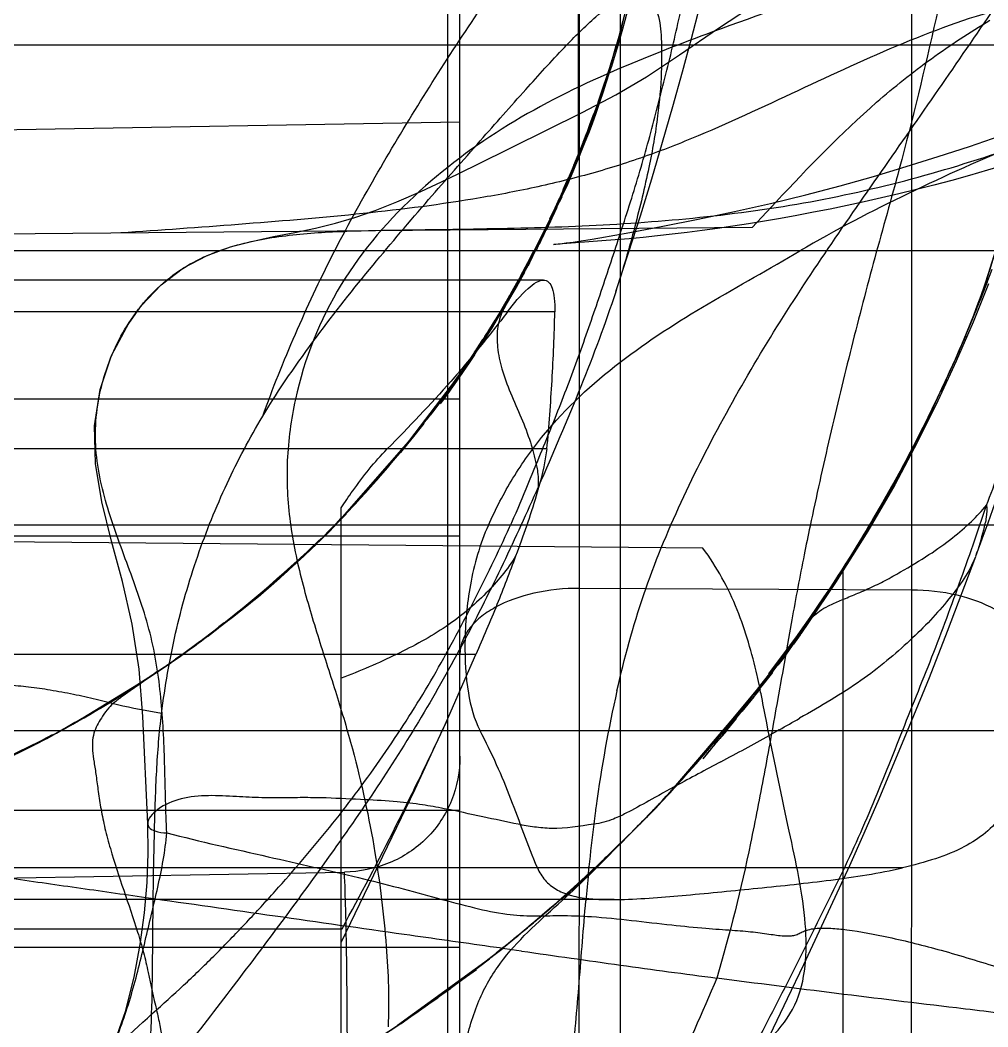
# Model space of a CAD drawing. Header units: millimetres. Extents: x 23075 to 24509, y -21593 to -20579.
# Drawn here: x 23390.973 to 23395.07, y -20912.403 to -20908.142 of the extents above; entities that cross this region are included whole.
import ezdxf

# ---------------------------------------------------------------- set-up
doc = ezdxf.new("R2010")
doc.units = ezdxf.units.MM
doc.header["$LTSCALE"] = 8
doc.layers.add('Cav-cor', color=30, linetype='Continuous')

# ---------------------------------------------------------------- blocks, each defined once
blk = doc.blocks.new('20160901.135302')
at = {"layer": 'Cav-cor', "color": 241}
for p, q in [((0.68, -13.5483), (0.68, 11.8188)), ((0.5069, -1.9733), (0.5069, 7.3791)), ((0, -6.3648), (0, 6.2804)), ((0.5025, -0.1361), (0.5025, 3.5093)), ((-0.0503, -10.401), (-0.0503, 3.1553)), ((1.9139, -1.9803), (1.9139, 1.8509)), ((0.6814, 0.3838), (0.7033, 0.4748)), ((0.6774, 0.375), (0.6913, 0.4297)), ((0.6611, 0.313), (0.6814, 0.3838)), ((0.668, 0.3423), (0.6548, 0.2975)), ((4.0358, 0.3252), (-7.747, 0.3252)), ((0.6411, 0.2464), (0.6618, 0.3243)), ((0.6213, 0.183), (0.6441, 0.2648)), ((0.6179, 0.1783), (0.6333, 0.2276)), ((0.5948, 0.1022), (0.6179, 0.1783)), ((0.6022, 0.1245), (0.6258, 0.1972)), ((0.5176, 0.0411), (0.661, 0.1157)), ((0.5894, 0.0942), (0.5677, 0.0359)), ((0.5738, 0.0418), (0.589, 0.0937)), ((0.582, 0.0649), (0.6022, 0.1245)), ((0.5794, 0.0659), (0.5648, 0.0255)), ((0, 0), (-4.02, -0.0702)), ((0.0703, -0.1805), (0.5176, 0.0411)), ((0.5569, -0.0046), (0.5654, 0.0183)), ((0.5652, 0.0179), (0.5738, 0.0418)), ((0.5025, -0.1361), (0.5492, -0.0181)), ((0.5217, -0.0852), (0.5374, -0.0449)), ((0.4885, -0.1717), (0.5178, -0.1055)), ((0.5025, -0.1361), (0.4518, -0.2555)), ((0.4823, -0.1819), (0.5034, -0.1308)), ((0.4538, -0.2589), (0.474, -0.2117)), ((0.4712, -0.2182), (0.4911, -0.1709)), ((0.4518, -0.2555), (0.4023, -0.3663)), ((0.4347, -0.3023), (0.4649, -0.2275)), ((0.4378, -0.2854), (0.4599, -0.2348)), ((0.4412, -0.2813), (0.4199, -0.3282)), ((0.3912, -0.3981), (0.4207, -0.34)), ((0.3976, -0.375), (0.4223, -0.3217)), ((0.4315, -0.3165), (0.4207, -0.34)), ((1.2378, -0.4458), (1.3395, -0.3368)), ((0.4023, -0.3663), (0.3439, -0.4862)), ((0.4023, -0.3663), (0.3534, -0.4688)), ((0.4111, -0.3609), (0.3799, -0.427)), ((0.3808, -0.4099), (0.3989, -0.3713)), ((0.3836, -0.4192), (0.3649, -0.4587)), ((1.2378, -0.4458), (-7.5375, -0.5224)), ((0.3311, -0.5121), (0.3551, -0.463)), ((0.337, -0.5158), (0.3594, -0.4654)), ((-0.9559, -0.5239), (-0.8875, -0.5059)), ((0.3533, -0.4688), (0.2983, -0.5767)), ((0.3368, -0.5112), (0.3219, -0.5458)), ((0.3239, -0.5418), (0.3474, -0.4899)), ((2.8482, -0.5452), (-7.747, -0.5452)), ((-0.9708, -0.5283), (-0.9559, -0.5239)), ((0.2951, -0.5972), (0.3249, -0.5346)), ((0.29, -0.6068), (0.3073, -0.5684)), ((0.713, -0.5552), (0.6595, -0.7185)), ((0.2547, -0.656), (0.2703, -0.6273)), ((0.2671, -0.6439), (0.287, -0.6069)), ((2.2524, -0.6233), (2.203, -0.754)), ((0.3535, -0.6684), (-4.8591, -0.6684)), ((0.2452, -0.6742), (0.2034, -0.7475)), ((0.2144, -0.7281), (0.2488, -0.6678)), ((0.2561, -0.6546), (0.2484, -0.6686)), ((2.2323, -0.6769), (2.2112, -0.7315)), ((0.2256, -0.7086), (0.1736, -0.7988)), ((0.2385, -0.6986), (0.1855, -0.7878)), ((2.1889, -0.7876), (2.2175, -0.7136)), ((2.2065, -0.734), (2.2227, -0.6879)), ((0.1676, -0.8083), (0.1961, -0.7592)), ((0.1831, -0.7825), (0.2117, -0.7326)), ((0.1934, -0.7746), (0.2048, -0.7551)), ((2.1554, -0.8723), (2.203, -0.754)), ((2.1906, -0.7776), (2.2065, -0.734)), ((0.4021, -0.8031), (-4.732, -0.8031)), ((-1.4089, -0.862), (-1.3483, -0.7766)), ((0.1676, -0.8083), (0.1343, -0.8616)), ((0.1831, -0.7825), (0.1493, -0.837)), ((0.1564, -0.8366), (0.1777, -0.8009)), ((0.1946, -0.7731), (0.1724, -0.8101)), ((2.1889, -0.7876), (2.157, -0.8641)), ((-1.4744, -0.9879), (-1.3996, -0.8475)), ((-1.4089, -0.862), (-1.3996, -0.8475)), ((0.1196, -0.8855), (0.1496, -0.8378)), ((2.1247, -0.9414), (2.1676, -0.8383)), ((2.1607, -0.8551), (2.1662, -0.8417)), ((0.1359, -0.86), (0.0934, -0.9273)), ((0.1062, -0.9071), (0.127, -0.8762)), ((0.1256, -0.8854), (0.1428, -0.8578)), ((0.1329, -0.8665), (0.134, -0.8649)), ((2.104, -0.9922), (2.1554, -0.8723)), ((2.1247, -0.9414), (2.1491, -0.8831)), ((0.1092, -0.9122), (0.0852, -0.9494)), ((0.0856, -0.9384), (0.105, -0.9113)), ((0.1107, -0.9001), (0.0942, -0.9261)), ((2.1402, -0.9054), (2.1009, -0.995)), ((0.0619, -0.9849), (0.0872, -0.9453)), ((2.1136, -0.9673), (2.0781, -1.0462)), ((2.1185, -0.9557), (2.1247, -0.9414)), ((2.1202, -0.9522), (2.122, -0.9478)), ((2.122, -0.9478), (2.1247, -0.9414)), ((-0.0111, -1.0821), (0.0346, -1.0153)), ((2.0345, -1.1409), (2.104, -0.9922)), ((-0.0271, -1.105), (0.0158, -1.0459)), ((0.0174, -1.0507), (-0.0243, -1.1101)), ((-0.2531, -1.3992), (-0.0165, -1.0905)), ((-0.1964, -1.3287), (-0.0278, -1.106)), ((-0.0224, -1.0999), (-0.0722, -1.1692)), ((-0.0503, -1.1375), (-0.011, -1.0844)), ((-0.0478, -1.1332), (-0.0053, -1.0733)), ((-0.0038, -1.0814), (-0.0442, -1.1383)), ((-0.0278, -1.106), (-0.021, -1.0963)), ((1.9921, -1.2339), (2.052, -1.1033)), ((2.0583, -1.0901), (2.0341, -1.1421)), ((-0.0898, -1.1907), (-0.0403, -1.124)), ((-0.0444, -1.1388), (-0.0742, -1.1799)), ((-0.0244, -1.1107), (-0.0612, -1.1619)), ((-3.9242, -1.1709), (0, -1.1709)), ((-0.0657, -1.1596), (-0.1144, -1.226)), ((-0.0629, -1.1644), (-0.0834, -1.1925)), ((1.9966, -1.2201), (2.0272, -1.1561)), ((-0.1706, -1.2967), (-0.1144, -1.226)), ((-0.1046, -1.2116), (-0.1393, -1.257)), ((1.9966, -1.2201), (1.9315, -1.3561)), ((1.9825, -1.2483), (2.004, -1.2045)), ((-0.1525, -1.2757), (-0.2025, -1.3382)), ((-0.1795, -1.3097), (-0.2514, -1.3988)), ((-0.2141, -1.3524), (-0.1706, -1.2967)), ((1.9221, -1.3686), (1.9615, -1.2905)), ((-0.4969, -1.6716), (-0.1966, -1.3289)), ((-0.2486, -1.3934), (-0.1966, -1.3289)), ((1.8675, -1.4791), (1.9315, -1.3561)), ((1.9359, -1.3418), (1.9418, -1.3302)), ((0.3679, -1.3833), (-4.732, -1.3833)), ((-0.3113, -1.4691), (-0.2335, -1.3741)), ((-0.2794, -1.4303), (-0.233, -1.3735)), ((-0.3503, -1.5145), (-0.2737, -1.4221)), ((-0.3036, -1.4607), (-0.3926, -1.5589)), ((-0.3513, -1.5121), (-0.3137, -1.469)), ((1.7991, -1.6035), (1.8675, -1.4791)), ((1.8493, -1.5059), (1.8791, -1.449)), ((-0.4414, -1.6133), (-0.3502, -1.5137)), ((1.8358, -1.5304), (1.7979, -1.5965)), ((1.8241, -1.5497), (1.8512, -1.5006)), ((-0.4006, -1.5689), (-0.5068, -1.6836)), ((-0.4706, -1.645), (-0.3861, -1.5532)), ((-0.418, -1.5871), (-0.3862, -1.5517)), ((-0.415, -1.5838), (-0.3866, -1.5538)), ((2.2839, -1.5561), (2.2345, -1.6969)), ((-0.5103, -1.6872), (-0.4386, -1.6095)), ((-0.4243, -1.5943), (-0.4445, -1.6157)), ((1.7228, -1.7341), (1.7991, -1.6035)), ((1.7727, -1.6407), (1.7979, -1.5965)), ((1.8073, -1.5815), (1.7924, -1.6078)), ((-0.5036, -1.6771), (-0.4713, -1.6436)), ((-0.5025, -4.9994), (-0.5025, -1.6332)), ((1.7613, -1.6617), (1.7264, -1.7201)), ((1.7489, -1.6819), (1.777, -1.6346)), ((-0.6021, -1.7802), (-0.4984, -1.6731)), ((-0.5426, -1.7207), (-0.5036, -1.6771)), ((2.5026, -1.7057), (-7.747, -1.7057)), ((1.0292, -1.8032), (-7.5375, -1.7284)), ((-0.5648, -1.7393), (-0.537, -1.7113)), ((1.6392, -1.8691), (1.7228, -1.7341)), ((1.6844, -1.7899), (1.7125, -1.7441)), ((1.705, -1.7559), (1.7289, -1.7167)), ((-3.9242, -1.7512), (0, -1.7512)), ((-0.6073, -1.7858), (-0.6314, -1.8087)), ((-0.61, -1.7837), (-0.6016, -1.7756)), ((-0.6016, -1.7756), (-0.5863, -1.7607)), ((1.7023, -1.7595), (1.622, -1.8891)), ((1.6813, -1.7953), (1.7026, -1.7596)), ((-0.6314, -1.8087), (-0.6802, -1.8548)), ((-0.6939, -1.8676), (-0.7362, -1.9067)), ((1.5512, -2.0047), (1.6392, -1.8691)), ((1.6558, -1.8365), (1.6342, -1.8709)), ((1.622, -5.7779), (1.622, -1.8891)), ((-0.8351, -1.994), (-0.8683, -2.022)), ((1.9139, -1.9803), (0.5069, -1.9733)), ((-0.9104, -2.0496), (-0.8938, -2.0359)), ((1.4428, -2.1663), (1.5512, -2.0047)), ((-0.9621, -2.0967), (-1.0382, -2.1535)), ((-1.0382, -2.1535), (-0.9909, -2.1164)), ((1.4054, -2.107), (1.3956, -2.1612)), ((1.4521, -2.1399), (1.4823, -2.0971)), ((-1.188, -2.2642), (-1.0382, -2.1535)), ((-1.0876, -2.1885), (-1.0358, -2.1491)), ((-1.0231, -2.1439), (-1.0688, -2.1783)), ((1.3956, -2.1612), (1.3826, -2.234)), ((1.4401, -2.1702), (1.412, -2.2093)), ((1.4401, -2.1702), (1.4428, -2.1663)), ((1.4197, -2.1974), (1.3681, -2.2697)), ((0.0682, -2.2537), (-4.732, -2.2537)), ((-1.1722, -2.2532), (-1.2088, -2.2786)), ((-0.0565, -2.5362), (0.0682, -2.2537)), ((1.3797, -2.2503), (1.3653, -2.3321)), ((1.3726, -2.2616), (1.399, -2.2259)), ((1.3826, -2.234), (1.3797, -2.2503)), ((-1.3118, -2.3463), (-1.188, -2.2642)), ((-1.3078, -2.3453), (-1.2246, -2.2895)), ((-1.2671, -2.3164), (-1.188, -2.2642)), ((-1.2527, -2.3086), (-1.2218, -2.2876)), ((1.3087, -2.3354), (1.3622, -2.2637)), ((1.3136, -2.3401), (1.3726, -2.2616)), ((1.3681, -2.2697), (1.3468, -2.2986)), ((-1.2965, -2.3379), (-1.3679, -2.3833)), ((-1.2591, -2.314), (-1.3054, -2.3454)), ((1.2413, -2.4243), (1.3068, -2.3407)), ((1.2552, -2.4062), (1.3267, -2.3165)), ((1.2563, -2.4053), (1.3077, -2.3416)), ((1.323, -2.3302), (1.2835, -2.3795)), ((1.3273, -2.3156), (1.3077, -2.3416)), ((1.3653, -2.3321), (1.362, -2.3505)), ((-1.6473, -2.5526), (-1.3103, -2.3469)), ((-1.3627, -2.383), (-1.4091, -2.4099)), ((-1.391, -2.3982), (-1.3679, -2.3833)), ((1.2545, -2.4169), (1.2975, -2.3635)), ((1.362, -2.3505), (1.3491, -2.4234)), ((-1.4057, -2.4079), (-1.4354, -2.4266)), ((0.9416, -2.7821), (1.2563, -2.4053)), ((1.2563, -2.4053), (1.2224, -2.4496)), ((1.2707, -2.3981), (1.2271, -2.4516)), ((1.2353, -2.432), (1.2413, -2.4243)), ((1.2455, -2.4222), (1.2673, -2.3942)), ((1.2506, -2.4135), (1.2516, -2.4124)), ((1.2519, -2.412), (1.2539, -2.4086)), ((1.2552, -2.4062), (1.2563, -2.4053)), ((1.3491, -2.4234), (1.3416, -2.4654)), ((0.8718, -2.8565), (1.2258, -2.4441)), ((1.2258, -2.4441), (1.1624, -2.5247)), ((1.2316, -2.44), (1.1885, -2.4923)), ((1.2442, -2.4318), (1.194, -2.495)), ((-1.5746, -2.513), (-1.6303, -2.5413)), ((-1.524, -2.481), (-1.6302, -2.5429)), ((-1.5469, -2.4946), (-1.5923, -2.5211)), ((-1.5864, -2.5168), (-1.5495, -2.4957)), ((-1.5708, -2.5084), (-1.5097, -2.4719)), ((-1.5127, -2.4744), (-1.5469, -2.4946)), ((1.1953, -2.4821), (1.1379, -2.5548)), ((1.1486, -2.5495), (1.2009, -2.4846)), ((-1.6303, -2.5413), (-1.7075, -2.587)), ((-1.6302, -2.5429), (-1.6664, -2.5642)), ((-1.6591, -2.56), (-1.6439, -2.5515)), ((-1.3215, -2.9696), (-1.3426, -2.5163)), ((1.0752, -2.6297), (1.1424, -2.5467)), ((1.1701, -2.5247), (1.1004, -2.609)), ((1.1595, -2.5292), (1.1081, -2.5907)), ((2.3202, -2.576), (-7.747, -2.576)), ((-1.7643, -2.6136), (-1.7243, -2.5925)), ((-1.7492, -2.6094), (-1.6776, -2.5673)), ((-1.7011, -2.5821), (-1.7463, -2.6068)), ((-1.6975, -2.581), (-1.677, -2.5699)), ((1.0785, -2.6356), (1.1108, -2.5976)), ((1.0931, -2.6078), (1.1133, -2.5841)), ((1.1287, -2.5758), (1.1108, -2.5976)), ((1.3317, -2.5834), (1.3092, -2.596)), ((1.3451, -2.5759), (1.3317, -2.5834)), ((1.3519, -2.5721), (1.3451, -2.5759)), ((-1.9997, -2.7272), (-1.7357, -2.6003)), ((-1.8061, -2.6373), (-1.8575, -2.6644)), ((-1.8124, -2.6384), (-1.775, -2.6216)), ((1.0002, -2.7161), (1.0725, -2.6316)), ((1.0224, -2.6879), (1.0931, -2.6078)), ((-1.888, -2.6794), (-1.8198, -2.642)), ((0.9212, -2.8025), (1.0002, -2.7161)), ((0.9197, -2.8051), (0.845, -2.8842)), ((0.913, -2.8105), (0.9048, -2.815)), ((-0.1911, -2.8244), (-0.5025, -3.4713)), ((0.8917, -2.8353), (0.8296, -2.9031)), ((0.9048, -2.815), (0.8582, -2.8407)), ((0.8632, -2.8657), (0.7944, -2.9373)), ((0.8336, -2.8976), (0.8445, -2.8864)), ((-3.9242, -2.9117), (0, -2.9117)), ((0.7946, -2.9376), (0.7205, -3.0126)), ((0.8296, -2.9031), (0.7533, -2.9796)), ((-1.3215, -2.9692), (-1.3215, -2.9696)), ((0.7685, -2.9639), (0.7081, -3.0251)), ((0.6427, -3.0876), (0.7185, -3.0138)), ((0.6744, -3.0599), (0.7205, -3.0126)), ((0.5512, -3.1784), (0.6427, -3.0876)), ((0.6013, -3.1309), (0.6585, -3.0738)), ((0.4963, -3.2251), (0.5812, -3.148)), ((0.5454, -3.1645), (0.5466, -3.1525)), ((1.874, -3.1562), (-7.747, -3.1562)), ((-3.5321, -3.2274), (-0.4887, -3.1743)), ((0.491, -3.2315), (0.5356, -3.1906)), ((0.544, -3.1791), (0.5454, -3.1645)), ((0.5621, -3.1653), (0.5731, -3.155)), ((0.5623, -3.166), (0.5735, -3.1554)), ((0.4261, -3.2885), (0.4963, -3.2251)), ((0.356, -3.3504), (0.4495, -3.269)), ((0.653, -3.2909), (-7.8741, -3.2909)), ((0.3899, -3.3218), (0.2875, -3.409)), ((0.4202, -3.2953), (0.3757, -3.3339)), ((0.3383, -3.3661), (0.3497, -3.3565)), ((0.3101, -3.39), (0.222, -3.4635)), ((0.3347, -3.3692), (0.2938, -3.4036)), ((-4.732, -3.4142), (-0.4986, -3.4142)), ((0.1601, -3.5136), (0.2486, -3.4408)), ((0.2465, -3.4426), (0.2291, -3.4567)), ((-3.9242, -3.4919), (0, -3.4919)), ((0.1423, -3.4919), (0.1289, -3.49)), ((0.1677, -3.4955), (0.1423, -3.4919)), ((0.185, -3.4925), (0.1544, -3.517)), ((-0.2633, -3.8229), (0.1367, -3.5316)), ((0.1839, -3.4971), (0.0987, -3.5619)), ((0.1803, -3.4972), (0.1677, -3.4955)), ((0.2213, -3.503), (0.1803, -3.4972)), ((0.2396, -3.5056), (0.2213, -3.503)), ((0.2609, -3.5086), (0.2396, -3.5056)), ((0.1259, -3.5429), (0.0374, -3.6088)), ((0.0601, -3.5899), (0.1215, -3.5424)), ((1.4552, -3.5663), (1.3861, -3.7112)), ((-0.0241, -3.6549), (0.0374, -3.6088)), ((-0.0041, -3.6384), (0.0699, -3.5861)), ((-0.086, -3.7001), (-0.0241, -3.6549)), ((0.0147, -3.6278), (-0.0727, -3.6891)), ((-0.0936, -3.7073), (-0.1761, -3.763)), ((-0.0398, -3.6682), (-0.1278, -3.7288)), ((1.3861, -3.7112), (1.1491, -4.2027)), ((-0.2481, -3.8156), (-0.1761, -3.763)), ((-0.2481, -3.8156), (-0.324, -3.8647))]:
    blk.add_line(p, q, dxfattribs=at)
for points in [[(2.2376, -0.6837), (2.1729, -0.8461), (2.1017, -1.0116), (2.0239, -1.1799), (1.9378, -1.3533), (1.8408, -1.5347), (1.7269, -1.7319), (1.5908, -1.9487), (1.4428, -2.1663)], [(0.8581, 1.9507), (0.8614, 1.8771), (0.8639, 1.7907), (0.8648, 1.7033), (0.8643, 1.6083), (0.8618, 1.5091), (0.8565, 1.4005), (0.8498, 1.307), (0.8408, 1.2075), (0.8287, 1.0993), (0.8128, 0.9822), (0.7945, 0.8671), (0.7754, 0.7613), (0.7536, 0.6533), (0.7298, 0.5496), (0.7087, 0.4671), (0.6886, 0.3942)], [(0.661, 0.1157), (0.7895, 0.1914), (0.9299, 0.2847), (1.0945, 0.3978), (1.2715, 0.5135), (1.4463, 0.6213), (1.6064, 0.7189), (1.7513, 0.8098), (1.8897, 0.9001), (2.0295, 0.9949), (2.1669, 1.091), (2.3008, 1.1872)], [(1.1335, 0.9713), (1.1076, 0.8598), (1.0787, 0.7401), (1.0478, 0.6164), (1.0148, 0.4881), (0.9792, 0.3532), (0.9407, 0.2116), (0.8996, 0.0648), (0.8562, -0.0864), (0.8108, -0.2407), (0.7628, -0.3983), (0.713, -0.5552)], [(2.3111, -0.1802), (2.2341, -0.2034), (2.1578, -0.2254), (2.0821, -0.2464), (2.0071, -0.2664), (1.9325, -0.2855), (1.8585, -0.3037), (1.785, -0.3209), (1.7119, -0.3374), (1.6395, -0.353), (1.5676, -0.3678), (1.4967, -0.3817), (1.4267, -0.3949), (1.3577, -0.4073), (1.2896, -0.4189), (1.2225, -0.4299), (1.1562, -0.4402), (1.0908, -0.4498), (1.0261, -0.4588), (0.9623, -0.4671), (0.8992, -0.4747), (0.8372, -0.4816), (0.7761, -0.4878), (0.7163, -0.4934), (0.6579, -0.4983), (0.601, -0.5028)], [(0.6886, 0.3942), (0.6697, 0.3292), (0.6531, 0.274), (0.6413, 0.2361), (0.6338, 0.2123), (0.6186, 0.1647)], [(0.585, 0.0844), (0.6042, 0.1403), (0.6245, 0.2022)], [(0.6186, 0.1647), (0.6067, 0.1282), (0.5914, 0.0831), (0.5753, 0.037), (0.5595, -0.0066), (0.5441, -0.0474), (0.5295, -0.085), (0.5155, -0.12), (0.5023, -0.1522), (0.49, -0.1819), (0.4782, -0.2097), (0.4667, -0.2367), (0.4551, -0.2635), (0.4433, -0.2903), (0.4136, -0.3494)], [(0.5394, -0.0437), (0.5523, -0.0059), (0.5677, 0.0359)], [(0.5326, -0.068), (0.549, -0.0256), (0.5579, -0.0019)], [(0.4875, -0.1797), (0.5075, -0.1311), (0.523, -0.0923), (0.5372, -0.0561)], [(0.5925, -0.4893), (0.72, -0.4665), (0.8589, -0.44), (1.0083, -0.4106), (1.1625, -0.3788), (1.3152, -0.3446), (1.4642, -0.3079), (1.6093, -0.2694), (1.7509, -0.2295), (1.8893, -0.1884), (2.0247, -0.1461), (2.157, -0.1029), (2.287, -0.0583)], [(-0.8875, -0.5059), (-0.7893, -0.4845), (-0.6986, -0.4665), (-0.6116, -0.4483), (-0.5268, -0.4279), (-0.4442, -0.4039), (-0.3587, -0.3743), (-0.2666, -0.3376), (-0.1654, -0.2931), (-0.0536, -0.2407), (0.0703, -0.1805)], [(0.3515, -0.4864), (0.3746, -0.4336), (0.3942, -0.3917), (0.4155, -0.345)], [(0.3967, -0.5177), (0.4066, -0.5167), (0.4249, -0.5146), (0.4497, -0.5114), (0.4796, -0.5073), (0.5138, -0.5022), (0.5515, -0.4962), (0.5925, -0.4893)], [(0.601, -0.5028), (0.4161, -0.5161), (0.3985, -0.5175), (0.3973, -0.5176)], [(-1.3483, -0.7766), (-1.2644, -0.6879), (-1.17, -0.6165), (-1.0695, -0.5642), (-0.9708, -0.5283)], [(0.3108, -0.5527), (0.2694, -0.6307), (0.2301, -0.7003)], [(0.2569, -0.652), (0.2879, -0.5944), (0.3136, -0.5453)], [(2.2227, -0.6879), (2.2386, -0.6403), (2.2541, -0.5914), (2.2693, -0.5413)], [(0.2048, -0.7551), (0.2147, -0.7379), (0.23, -0.7111), (0.2478, -0.6792), (0.2951, -0.5972)], [(0.2735, -0.637), (0.2573, -0.6659), (0.2424, -0.6918), (0.2285, -0.7156)], [(2.1664, -0.8406), (2.1767, -0.8143), (2.1906, -0.7776)], [(0.1584, -0.8326), (0.1337, -0.8733), (0.107, -0.9146)], [(0.0158, -1.0459), (0.042, -1.0075), (0.0671, -0.9698)], [(0.0205, -1.0368), (0.0656, -0.969), (0.0856, -0.9384)], [(0.0211, -1.0445), (0.0439, -1.0107), (0.0661, -0.9775)], [(-1.3426, -2.5163), (-1.3583, -2.3147), (-1.3868, -2.1245), (-1.4288, -1.9449), (-1.4749, -1.7729), (-1.5159, -1.6069), (-1.5429, -1.4447), (-1.5464, -1.2852), (-1.5223, -1.1312), (-1.4744, -0.9879)], [(0.0619, -0.9849), (0.0393, -1.0186), (-0.002, -1.0782)], [(-0.0639, -1.1563), (-0.0986, -1.2051), (-0.1244, -1.2393)], [(1.8748, -1.4586), (1.9073, -1.3957), (1.9355, -1.3416)], [(-0.3835, -1.5498), (-0.3711, -1.536), (-0.3434, -1.5059)], [(-0.4816, -1.6597), (-0.5379, -1.7159), (-0.5696, -1.748)], [(2.2345, -1.6969), (2.2098, -1.7657), (2.1828, -1.8385)], [(-0.5252, -1.7048), (-0.5608, -1.7406), (-0.5874, -1.7666)], [(-0.8938, -2.0359), (-0.8642, -2.011), (-0.8384, -1.9891), (-0.8071, -1.9621), (-0.7745, -1.9337), (-0.7434, -1.9062), (-0.715, -1.8808), (-0.689, -1.8573), (-0.6648, -1.8351), (-0.641, -1.813), (-0.6165, -1.7899), (-0.603, -1.777)], [(-0.5874, -1.7666), (-0.6337, -1.8109), (-0.6635, -1.8392), (-0.7138, -1.8861)], [(1.4823, -2.0971), (1.5128, -2.0532), (1.5429, -2.0091), (1.5714, -1.9665), (1.5967, -1.928), (1.6181, -1.895), (1.6361, -1.8669)], [(2.1824, -1.8397), (2.0626, -2.1561), (1.9867, -2.3522), (1.9112, -2.5374), (1.7736, -2.8657)], [(-0.7295, -1.9003), (-0.7734, -1.9397), (-0.8304, -1.9892), (-0.8953, -2.0432), (-0.9621, -2.0967)], [(-0.7638, -1.9317), (-0.7988, -1.9627), (-0.854, -2.01)], [(-0.9906, -2.1139), (-0.9548, -2.0855), (-0.9286, -2.0644), (-0.9104, -2.0496)], [(1.3622, -2.2637), (1.3915, -2.2238), (1.4217, -2.1822), (1.4521, -2.1399)], [(1.4197, -2.1974), (1.4376, -2.1725), (1.4569, -2.1447)], [(-1.1019, -2.2027), (-1.1308, -2.2237), (-1.2033, -2.2724)], [(-1.158, -2.2432), (-1.1878, -2.2642), (-1.2184, -2.2858)], [(-1.3985, -2.4061), (-1.4308, -2.4266), (-1.4725, -2.4525), (-1.522, -2.4824)], [(-1.6236, -2.5404), (-1.6625, -2.5616), (-1.7011, -2.5821)], [(-0.0564, -2.5362), (-0.1053, -2.6418), (-0.1911, -2.8244)], [(-1.7492, -2.6094), (-1.7857, -2.6284), (-1.8093, -2.6404), (-1.8225, -2.647)], [(-1.8057, -2.635), (-1.7913, -2.6276), (-1.7463, -2.6068)], [(1.0782, -2.6368), (1.063, -2.6547), (1.049, -2.671), (1.0288, -2.6944)], [(1.0317, -2.691), (1.0424, -2.6785), (1.0587, -2.6593), (1.0941, -2.6178)], [(0.886, -2.8431), (0.9605, -2.7581), (1.0292, -2.6811)], [(1.7736, -2.8657), (1.7106, -3.0114), (1.6497, -3.1477), (1.5881, -3.2822), (1.4552, -3.5663)], [(-1.4682, -3.913), (-1.4152, -3.7639), (-1.3787, -3.6192), (-1.3533, -3.4802), (-1.3356, -3.3467), (-1.3243, -3.2186), (-1.3197, -3.0955), (-1.3215, -2.9692)], [(0.5512, -3.1784), (0.4952, -3.2305), (0.4346, -3.2854)], [(-0.2723, -3.8292), (-0.2076, -3.786), (-0.1472, -3.7438), (-0.086, -3.7001)]]:
    blk.add_lwpolyline(points, dxfattribs=at)
for centre, radius, start, end in [((-4.555, 1.8299), 5.4305, 344.6013, 346.9171), ((-1.0924, 0.4501), 3.5051, 338.1417, 355.6846), ((-1.1039, 0.4498), 3.5158, 336.4979, 344.1555), ((-8.3228, 3.4675), 11.3397, 337.67572, 337.92897), ((-6.9371, 2.8975), 9.8413, 337.40879, 337.56816), ((-4.2491, 1.8608), 5.16, 326.5716, 327.3827), ((-4.0838, 1.7446), 6.7649, 332.96257, 336.5038), ((-4.2688, 1.8291), 6.9679, 333.03814, 336.44338), ((-4.0702, 1.7375), 6.7496, 332.1008, 332.96424), ((-3.9198, 1.6508), 6.5761, 321.91652, 332.66779), ((-4.017, 1.7091), 6.6892, 328.76553, 332.10268), ((15.1743, -4.5821), 13.9898, 168.15522, 168.6611), ((-4.4677, 2.2492), 5.5809, 308.5338, 313.8273), ((16.2149, -4.7741), 15.0478, 168.72314, 169.79079), ((-3.9416, 1.6584), 6.5984, 322.69422, 327.4775), ((-796.4309, -2.0972), 796.9378, 359.809721, 0.008906), ((-908.5431, -1.9245), 910.457, 359.8221386, 359.9964884), ((-1.7159, -3.0183), 3.05, 12.5733, 12.8132), ((-2.3339, -3.1548), 3.683, 11.7489, 12.5522), ((6.129, -3.6482), 5.6031, 167.1974, 172.2649), ((-3.9484, 1.6585), 6.6039, 314.62142, 321.93125), ((-3.6564, -3.4312), 5.034, 11.4245, 11.7637), ((-4.1462, 7.2366), 11.2446, 299.27204, 299.77734), ((-4.8749, 8.5), 12.7029, 298.08381, 299.13193), ((-1.9026, -0.2308), 3.8208, 316.5808, 318.1077), ((6.3788, -3.6865), 5.8558, 172.22266, 172.52514), ((-4.3063, 2.0919), 7.1634, 315.40346, 315.85039), ((-3.8122, 1.5337), 6.4198, 316.31555, 316.49214), ((-2.361, 0.2063), 4.4542, 316.0276, 316.5504), ((6.4025, -3.6896), 5.8797, 172.52523, 172.97848), ((-4.1577, 1.867), 6.8999, 314.54131, 316.29611), ((8.0771, -3.9016), 7.5677, 172.93495, 174.31931), ((-3.9841, 1.6938), 6.6541, 313.09396, 314.62629), ((-4.1519, 1.856), 6.888, 313.31721, 314.57034), ((-3.9969, 1.7078), 6.6731, 308.2705, 313.09198), ((-3.6902, 1.3643), 6.2134, 311.73302, 313.00751), ((12.1425, -4.304), 11.6529, 174.46052, 175.03461), ((-3.8797, 1.5687), 6.4922, 312.99971, 313.17273), ((-3.5192, 1.1738), 5.9575, 311.5328, 311.72519), ((0.5407, -3.0094), 0.2726, 247.0385, 250.8922), ((-3.4685, 1.117), 5.8813, 310.48127, 311.27324), ((-3.4724, 1.1209), 5.8869, 311.27629, 311.53292), ((0.6384, -1.6982), 1.5927, 270.2634, 271.4579), ((-3.6498, 1.3293), 6.1605, 310.16804, 310.34329), ((-3.7879, 1.4933), 6.375, 309.57285, 310.16559), ((-4.0643, 1.8286), 6.8094, 309.07326, 309.30199), ((-3.9568, 1.6973), 6.6398, 309.30183, 309.57491), ((-4.348, 2.1795), 7.2607, 308.14277, 309.06547), ((27.525, 188.0313), 193.4706, 261.898838, 262.024355), ((6.0852, 34.7803), 38.7271, 261.97774, 262.58526), ((-3.4083, 0.832), 5.6185, 303.845, 304.0437)]:
    blk.add_arc(centre, radius, start, end, dxfattribs=at)
for points, knots in [([(2.2297, -1.6213), (2.2649, -1.5304), (2.3302, -1.3459), (2.4517, -0.973), (2.5675, -0.5974), (2.6674, -0.2173), (2.7361, 0.0692), (2.798, 0.3573), (2.852, 0.6469), (2.9013, 0.9374), (2.9361, 1.2301), (2.9606, 1.5236), (2.9847, 1.9153), (2.9767, 2.3084), (2.9371, 2.6985), (2.9066, 2.8921), (2.8901, 2.9887)], [0, 0, 0, 0, 0.062055, 0.124658, 0.249852, 0.312398, 0.374971, 0.437529, 0.500087, 0.562664, 0.625209, 0.687766, 0.750288, 0.875181, 0.937604, 1, 1, 1, 1]), ([(-0.9559, -0.5239), (-0.8798, -0.5018), (-0.7204, -0.4737), (-0.4788, -0.4599), (-0.2378, -0.4564), (0.0748, -0.4518), (0.4628, -0.4445), (0.9296, -0.416), (1.3966, -0.3588), (1.8563, -0.2615), (2.3047, -0.1267), (2.8877, 0.0973), (3.4498, 0.3732), (3.989, 0.6882), (4.3801, 0.946), (4.7523, 1.2309), (5.2197, 1.6449), (5.5369, 1.991), (5.7348, 2.2318)], [0, 0, 0, 0, 0.031626, 0.064291, 0.096621, 0.127892, 0.189149, 0.251577, 0.314618, 0.376889, 0.43897, 0.501434, 0.626186, 0.688465, 0.750787, 0.81315, 0.875486, 1, 1, 1, 1]), ([(0.6807, -0.467), (0.7087, -0.3807), (0.7644, -0.2082), (0.8352, 0.0545), (0.9017, 0.3182), (0.9802, 0.6723), (1.0381, 1.0306), (1.081, 1.3907), (1.0944, 1.5716), (1.0996, 1.6622)], [0, 0, 0, 0, 0.125011, 0.249982, 0.375011, 0.500005, 0.749979, 0.874978, 1, 1, 1, 1]), ([(-3.1016, -2.948), (-3.0878, -2.8872), (-3.0672, -2.7679), (-3.0547, -2.5898), (-3.0546, -2.4147), (-3.0597, -2.2372), (-3.07, -2.054), (-3.0907, -1.7961), (-3.1169, -1.5302), (-3.1148, -1.2563), (-3.0848, -0.9759), (-2.9963, -0.6276), (-2.8135, -0.2329), (-2.6066, 0.0683), (-2.4168, 0.2912), (-2.2145, 0.5033), (-1.9382, 0.7454), (-1.6196, 0.9295), (-1.3479, 1.0366), (-1.0674, 1.1158), (-0.7074, 1.172), (-0.2745, 1.2281), (0.16, 1.277), (0.45, 1.309), (0.5948, 1.3279)], [0, 0, 0, 0, 0.027868, 0.054025, 0.079799, 0.106158, 0.133438, 0.161861, 0.221898, 0.25285, 0.284208, 0.347865, 0.41256, 0.477818, 0.510618, 0.543466, 0.608915, 0.674205, 0.706838, 0.739354, 0.804409, 0.8695, 0.934691, 1, 1, 1, 1]), ([(-0.8345, -1.245), (-0.7927, -1.1276), (-0.6997, -0.8962), (-0.5411, -0.5576), (-0.3601, -0.2306), (-0.1681, 0.09), (0.0346, 0.404), (0.2471, 0.7112), (0.4571, 1.0203), (0.5955, 1.2273), (0.6657, 1.3304)], [0, 0, 0, 0, 0.125063, 0.250061, 0.375006, 0.500031, 0.625004, 0.750023, 0.874868, 1, 1, 1, 1]), ([(2.1427, 1.0743), (2.108, 0.8617), (2.0185, 0.436), (1.9165, 0.0135), (1.8599, -0.1983)], [0, 0, 0, 0, 0.495598, 1, 1, 1, 1]), ([(2.2343, 0.8084), (2.0419, 0.7349), (1.6547, 0.5902), (1.2645, 0.4534), (1.0699, 0.3816)], [0, 0, 0, 0, 0.498105, 1, 1, 1, 1]), ([(-0.8345, -1.245), (-0.765, -1.1291), (-0.6138, -0.9118), (-0.3744, -0.6097), (-0.1396, -0.3355), (0.0774, -0.0887), (0.268, 0.1268), (0.4289, 0.3042), (0.5599, 0.436), (0.644, 0.5026), (0.6831, 0.5223)], [0, 0, 0, 0, 0.173455, 0.339154, 0.494707, 0.636653, 0.760934, 0.864057, 0.943773, 1, 1, 1, 1]), ([(0.7504, 0.5419), (0.7602, 0.5421), (0.7799, 0.5393), (0.8058, 0.5225), (0.8253, 0.4947), (0.8459, 0.439), (0.855, 0.3419), (0.8545, 0.1973), (0.8387, 0.014), (0.8002, -0.2038), (0.7398, -0.4524), (0.6894, -0.6272), (0.6596, -0.7185)], [0, 0, 0, 0, 0.022007, 0.043472, 0.067742, 0.097228, 0.176422, 0.285284, 0.423573, 0.590298, 0.783482, 1, 1, 1, 1]), ([(0.6652, -2.4066), (0.6965, -2.2694), (0.7701, -1.9969), (0.9318, -1.6056), (1.1247, -1.2293), (1.3393, -0.8648), (1.5725, -0.5122), (1.8962, -0.0507), (2.1369, 0.2968), (2.2955, 0.5298)], [0, 0, 0, 0, 0.124846, 0.249834, 0.374911, 0.499846, 0.624913, 0.749949, 1, 1, 1, 1]), ([(2.357, 0.4967), (2.2029, 0.4578), (1.8981, 0.3506), (1.4572, 0.1459), (1.0866, -0.0292), (0.7797, -0.1499), (0.5426, -0.2238), (0.3004, -0.282), (-0.0269, -0.3427), (-0.4399, -0.3937), (-0.9373, -0.4336), (-1.2689, -0.4578), (-1.4349, -0.4692)], [0, 0, 0, 0, 0.120765, 0.244375, 0.369306, 0.43191, 0.494698, 0.557771, 0.621041, 0.747423, 0.873621, 1, 1, 1, 1]), ([(1.3395, -0.3368), (1.4756, -0.1912), (1.683, 0.0241), (1.9933, 0.2725), (2.159, 0.3805), (2.2437, 0.4312)], [0, 0, 0, 0, 0.502308, 0.751262, 1, 1, 1, 1]), ([(0.5492, -0.0181), (0.5617, 0.015), (0.6105, 0.1487), (0.6522, 0.2849), (0.6805, 0.3879)], [0, 0, 0, 0, 0.249154, 1, 1, 1, 1]), ([(0.6792, 0.2283), (0.5261, 0.163), (0.2259, 0.0174), (-0.046, -0.1791), (-0.1689, -0.291)], [0, 0, 0, 0, 0.500323, 1, 1, 1, 1]), ([(2.3702, -0.0903), (2.2117, -0.157), (1.8961, -0.2974), (1.5891, -0.457), (1.4397, -0.5452)], [0, 0, 0, 0, 0.497588, 1, 1, 1, 1]), ([(1.8599, -0.1983), (1.8264, -0.324), (1.7553, -0.5741), (1.6567, -0.9514), (1.5655, -1.3302), (1.5091, -1.5836), (1.4824, -1.7105)], [0, 0, 0, 0, 0.250267, 0.500416, 0.750382, 1, 1, 1, 1]), ([(-0.1689, -0.291), (-0.2967, -0.4072), (-0.5283, -0.6732), (-0.6914, -1.0852), (-0.7384, -1.4316), (-0.7255, -1.6926), (-0.6714, -1.9442), (-0.5987, -2.1858), (-0.5222, -2.4202), (-0.433, -2.7194), (-0.3557, -3.0748), (-0.3084, -3.4689), (-0.2987, -3.7161), (-0.3037, -3.8295)], [0, 0, 0, 0, 0.138246, 0.277546, 0.347445, 0.416863, 0.485414, 0.55282, 0.61873, 0.682655, 0.802575, 0.909227, 1, 1, 1, 1]), ([(0.3681, -0.4366), (0.3575, -0.4585), (0.3364, -0.502), (0.2916, -0.5885), (0.2632, -0.6562), (0.2385, -0.6986)], [0, 0, 0, 0, 0.2496, 0.496318, 1, 1, 1, 1]), ([(0.3235, -1.4485), (0.3563, -1.368), (0.423, -1.2071), (0.5142, -0.9623), (0.5994, -0.7152), (0.6538, -0.5498), (0.6807, -0.467)], [0, 0, 0, 0, 0.249489, 0.500006, 0.749971, 1, 1, 1, 1]), ([(0.3533, -0.4688), (0.3118, -0.5524), (0.2308, -0.7054), (0.1405, -0.8529), (0.0975, -0.9201)], [0, 0, 0, 0, 0.539155, 1, 1, 1, 1]), ([(-1.3996, -0.8475), (-1.3502, -0.7716), (-1.2567, -0.6679), (-1.1001, -0.5741), (-1.0146, -0.5418), (-0.9708, -0.5283)], [0, 0, 0, 0, 0.49917, 0.747409, 1, 1, 1, 1]), ([(0.6786, -1.0162), (0.7968, -0.9251), (1.0491, -0.7639), (1.3111, -0.6211), (1.4397, -0.5452)], [0, 0, 0, 0, 0.499906, 1, 1, 1, 1]), ([(0.2014, -0.8031), (0.2281, -0.7679), (0.2656, -0.7216), (0.3192, -0.6782), (0.3434, -0.6684), (0.3535, -0.6684)], [0, 0, 0, 0, 0.640503, 0.853086, 1, 1, 1, 1]), ([(0.3535, -0.6684), (0.3613, -0.6684), (0.3795, -0.676), (0.3941, -0.7065), (0.4017, -0.7495), (0.4025, -0.7836), (0.4021, -0.8031)], [0, 0, 0, 0, 0.151309, 0.343837, 0.623296, 1, 1, 1, 1]), ([(2.1859, -0.7935), (2.1898, -0.784), (2.2065, -0.7425), (2.2229, -0.7009), (2.2353, -0.6686)], [0, 0, 0, 0, 0.228511, 1, 1, 1, 1]), ([(0.6596, -0.7185), (0.6154, -0.8537), (0.5107, -1.1312), (0.3942, -1.4036), (0.3315, -1.5444)], [0, 0, 0, 0, 0.480052, 1, 1, 1, 1]), ([(0.2048, -0.7551), (0.1944, -0.7729), (0.1738, -0.8108), (0.1559, -0.8782), (0.1574, -0.9581), (0.1775, -1.0491), (0.214, -1.1484), (0.2603, -1.2495), (0.2991, -1.3501), (0.3166, -1.4168), (0.3235, -1.4485)], [0, 0, 0, 0, 0.08466, 0.176445, 0.282923, 0.409969, 0.557618, 0.716961, 0.866966, 1, 1, 1, 1]), ([(0.2014, -0.8031), (0.1635, -0.8529), (0.0852, -0.9518), (-0.0796, -1.1496), (-0.2152, -1.2898), (-0.3073, -1.3833)], [0, 0, 0, 0, 0.243013, 0.490082, 1, 1, 1, 1]), ([(0.3679, -1.3833), (0.3736, -1.3351), (0.3814, -1.2384), (0.3934, -1.045), (0.4003, -0.8999), (0.4021, -0.8031)], [0, 0, 0, 0, 0.250387, 0.500411, 1, 1, 1, 1]), ([(-1.2408, -3.0084), (-1.2451, -2.916), (-1.2483, -2.7307), (-1.2595, -2.4534), (-1.2991, -2.1766), (-1.3907, -1.9125), (-1.4903, -1.6549), (-1.5556, -1.3857), (-1.5296, -1.1097), (-1.4571, -0.9395), (-1.4089, -0.862)], [0, 0, 0, 0, 0.125751, 0.251689, 0.37712, 0.503756, 0.630217, 0.753092, 0.875937, 1, 1, 1, 1]), ([(0.0574, -0.9818), (0.0495, -0.9938), (0.0382, -1.0106), (0.0242, -1.0313), (0.0159, -1.0436), (0.0095, -1.0526), (0.0042, -1.0608), (0.0022, -1.0625), (0, -1.0667), (0, -1.0662)], [0, 0, 0, 0, 0.421844, 0.594355, 0.738301, 0.852001, 0.934283, 0.983997, 1, 1, 1, 1]), ([(0.1209, -1.7057), (0.1518, -1.6377), (0.2202, -1.5044), (0.3936, -1.2603), (0.5605, -1.1072), (0.6786, -1.0162)], [0, 0, 0, 0, 0.25025, 0.500362, 1, 1, 1, 1]), ([(-1.2626, -2.5027), (-1.2484, -2.3885), (-1.2098, -2.1633), (-1.1162, -1.8373), (-0.9918, -1.5301), (-0.8898, -1.3371), (-0.8345, -1.245)], [0, 0, 0, 0, 0.258048, 0.511496, 0.759068, 1, 1, 1, 1]), ([(-0.9981, -2.1193), (-0.8604, -2.0114), (-0.5949, -1.7884), (-0.3623, -1.5311), (-0.2533, -1.3994)], [0, 0, 0, 0, 0.505708, 1, 1, 1, 1]), ([(-0.5025, -1.6332), (-0.4868, -1.6087), (-0.4276, -1.521), (-0.3611, -1.4379), (-0.3073, -1.3833)], [0, 0, 0, 0, 0.275376, 1, 1, 1, 1]), ([(0.3679, -1.3833), (0.3601, -1.4505), (0.3202, -1.6039), (0.2674, -1.7522), (0.2362, -1.8366)], [0, 0, 0, 0, 0.429, 1, 1, 1, 1]), ([(-1.2844, -3.7576), (-1.2405, -3.7181), (-1.1525, -3.6388), (-1.0251, -3.5149), (-0.9019, -3.3865), (-0.7414, -3.2122), (-0.5486, -2.9874), (-0.3355, -2.7032), (-0.1419, -2.4054), (0.0002, -2.1459), (0.1062, -1.9344), (0.1836, -1.775), (0.2566, -1.6132), (0.3011, -1.5035), (0.3235, -1.4485)], [0, 0, 0, 0, 0.062314, 0.125108, 0.187683, 0.25022, 0.375296, 0.50027, 0.625172, 0.750083, 0.812538, 0.87501, 0.937175, 1, 1, 1, 1]), ([(0.3235, -1.4485), (0.3254, -1.4567), (0.3312, -1.4883), (0.3326, -1.5207), (0.3315, -1.5444)], [0, 0, 0, 0, 0.263621, 1, 1, 1, 1]), ([(0.3315, -1.5444), (0.2832, -1.6528), (0.1841, -1.872), (0.0206, -2.1977), (-0.1606, -2.5204), (-0.3609, -2.8348), (-0.5746, -3.1399), (-0.8645, -3.5357), (-1.0884, -3.8254), (-1.2368, -4.0171)], [0, 0, 0, 0, 0.121242, 0.245648, 0.371969, 0.499075, 0.626124, 0.752376, 1, 1, 1, 1]), ([(1.0864, -4.2216), (1.1424, -4.1155), (1.2245, -3.9563), (1.3346, -3.745), (1.4159, -3.5872), (1.4946, -3.428), (1.574, -3.2688), (1.6517, -3.1084), (1.7245, -2.9455), (1.7932, -2.7807), (1.8585, -2.6146), (1.924, -2.4491), (2.0131, -2.2307), (2.1149, -1.9547), (2.193, -1.7331), (2.2297, -1.6213)], [0, 0, 0, 0, 0.126472, 0.188985, 0.251208, 0.313679, 0.376267, 0.438892, 0.501611, 0.564404, 0.62718, 0.689828, 0.752181, 0.875919, 1, 1, 1, 1]), ([(1.4742, -2.1193), (1.4804, -2.1103), (1.4944, -2.0916), (1.5238, -2.067), (1.5635, -2.0455), (1.613, -2.0237), (1.6713, -1.9999), (1.7354, -1.9725), (1.8012, -1.9402), (1.8854, -1.8932), (1.9817, -1.8352), (2.0828, -1.7648), (2.1634, -1.6935), (2.21, -1.6456), (2.2297, -1.6213)], [0, 0, 0, 0, 0.035902, 0.076243, 0.124662, 0.183609, 0.253584, 0.331191, 0.412379, 0.493948, 0.647448, 0.781146, 0.897442, 1, 1, 1, 1]), ([(2.2297, -1.6213), (2.2322, -1.6379), (2.2296, -1.6741), (2.2118, -1.7463), (2.1965, -1.8022), (2.1828, -1.8385)], [0, 0, 0, 0, 0.224814, 0.479531, 1, 1, 1, 1]), ([(0.1209, -1.7057), (0.0844, -1.7859), (0.0373, -1.952), (0.0168, -2.1931), (0.0268, -2.4021), (0.0602, -2.5265), (0.0856, -2.576)], [0, 0, 0, 0, 0.296915, 0.574261, 0.812416, 1, 1, 1, 1]), ([(1.2582, -2.3419), (1.2367, -2.2475), (1.1827, -2.0581), (1.0886, -1.8829), (1.0292, -1.8032)], [0, 0, 0, 0, 0.49332, 1, 1, 1, 1]), ([(0.2362, -1.8366), (0.201, -1.8936), (0.1107, -2.0026), (-0.0594, -2.145), (-0.2709, -2.2578), (-0.4228, -2.3238), (-0.5025, -2.3534)], [0, 0, 0, 0, 0.219291, 0.458628, 0.721721, 1, 1, 1, 1]), ([(0.2362, -1.8366), (0.2107, -1.9054), (0.1572, -2.0455), (0.0985, -2.1834), (0.0682, -2.2537)], [0, 0, 0, 0, 0.489715, 1, 1, 1, 1]), ([(2.1824, -1.8397), (2.1574, -1.9055), (2.0907, -1.9959), (1.9926, -2.1096), (1.9044, -2.1964), (1.8063, -2.2825), (1.6958, -2.3677), (1.5706, -2.4465), (1.483, -2.4976), (1.4382, -2.5232)], [0, 0, 0, 0, 0.205933, 0.321146, 0.440883, 0.567336, 0.703249, 0.84882, 1, 1, 1, 1]), ([(0.5069, -1.9733), (0.442, -1.973), (0.3182, -1.9855), (0.1755, -2.0347), (0.0863, -2.0936), (0.0379, -2.1425), (0.0073, -2.1966), (0, -2.2357), (0, -2.2543)], [0, 0, 0, 0, 0.308962, 0.587187, 0.708016, 0.815474, 0.911362, 1, 1, 1, 1]), ([(2.412, -2.2613), (2.412, -2.2429), (2.4049, -2.2044), (2.375, -2.1507), (2.3276, -2.1023), (2.2401, -2.0436), (2.0998, -1.994), (1.978, -1.9807), (1.9139, -1.9803)], [0, 0, 0, 0, 0.088875, 0.184874, 0.292279, 0.412928, 0.690757, 1, 1, 1, 1]), ([(-1.7357, -2.6002), (-1.6055, -2.5324), (-1.3525, -2.3819), (-1.1138, -2.2099), (-0.9981, -2.1193)], [0, 0, 0, 0, 0.499672, 1, 1, 1, 1]), ([(-0.9981, -2.1193), (-1.027, -2.1426), (-1.0829, -2.1898), (-1.1424, -2.2323), (-1.1718, -2.2529)], [0, 0, 0, 0, 0.508544, 1, 1, 1, 1]), ([(1.3236, -2.3205), (1.3424, -2.2956), (1.384, -2.2477), (1.4214, -2.1964), (1.4401, -2.1702)], [0, 0, 0, 0, 0.492663, 1, 1, 1, 1]), ([(-1.2785, -2.3241), (-1.3024, -2.3401), (-1.3498, -2.3765), (-1.4124, -2.418), (-1.4587, -2.4526), (-1.4897, -2.4807), (-1.5183, -2.5218), (-1.5452, -2.5664), (-1.5568, -2.6171), (-1.5553, -2.6617), (-1.5482, -2.7117), (-1.5394, -2.7697), (-1.5308, -2.8364), (-1.5193, -2.9109), (-1.5028, -2.9914), (-1.4716, -3.1062), (-1.4232, -3.2517), (-1.3729, -3.3973), (-1.339, -3.5135), (-1.3132, -3.6236), (-1.2973, -3.7051), (-1.2844, -3.7576)], [0, 0, 0, 0, 0.054231, 0.112716, 0.141398, 0.163341, 0.191002, 0.235494, 0.260562, 0.287739, 0.319068, 0.355789, 0.398322, 0.44593, 0.497825, 0.553245, 0.670001, 0.786904, 0.843483, 0.898116, 1, 1, 1, 1]), ([(-1.2626, -2.5027), (-1.3252, -2.4924), (-1.4183, -2.4752), (-1.5416, -2.4431), (-1.6363, -2.4216), (-1.7316, -2.4042), (-1.8245, -2.3904), (-1.9174, -2.3822), (-2.0203, -2.3834), (-2.1468, -2.3989), (-2.3077, -2.428), (-2.4998, -2.4684), (-2.7036, -2.518), (-2.8904, -2.5747), (-3.0227, -2.6312), (-3.0997, -2.6828), (-3.1373, -2.7204), (-3.1593, -2.7609), (-3.1632, -2.7895), (-3.1629, -2.8031)], [0, 0, 0, 0, 0.093439, 0.139302, 0.187683, 0.236537, 0.282031, 0.326012, 0.373783, 0.433345, 0.513525, 0.614651, 0.722605, 0.822432, 0.902324, 0.933272, 0.958507, 0.979901, 1, 1, 1, 1]), ([(1.3416, -2.4654), (1.324, -2.5636), (1.2884, -2.7594), (1.2138, -3.1475), (1.1437, -3.435), (1.0875, -3.623)], [0, 0, 0, 0, 0.252322, 0.50355, 1, 1, 1, 1]), ([(-1.3597, -4.3961), (-1.3383, -4.2481), (-1.3145, -4.0216), (-1.3017, -3.7147), (-1.2996, -3.3951), (-1.2958, -3.0718), (-1.2853, -2.7466), (-1.2727, -2.5836), (-1.2626, -2.5027)], [0, 0, 0, 0, 0.236464, 0.359722, 0.4855, 0.741844, 0.871039, 1, 1, 1, 1]), ([(-2.3011, -2.8543), (-2.1885, -2.8127), (-1.9657, -2.7221), (-1.7519, -2.6117), (-1.6473, -2.5526)], [0, 0, 0, 0, 0.499948, 1, 1, 1, 1]), ([(-0.4986, -3.4142), (-0.4204, -3.2701), (-0.3062, -3.0524), (-0.1612, -2.7586), (-0.0906, -2.6107), (-0.0564, -2.5362)], [0, 0, 0, 0, 0.499987, 0.749998, 1, 1, 1, 1]), ([(1.1799, -3.9698), (1.2356, -3.9407), (1.3361, -3.8717), (1.437, -3.7216), (1.4706, -3.5481), (1.461, -3.2967), (1.3843, -2.9624), (1.3273, -2.6872), (1.2991, -2.5424)], [0, 0, 0, 0, 0.121359, 0.230878, 0.340007, 0.456629, 0.715034, 1, 1, 1, 1]), ([(0.3285, -3.1562), (0.3081, -3.1083), (0.2702, -3.0113), (0.2171, -2.8643), (0.157, -2.7184), (0.11, -2.6235), (0.0856, -2.576)], [0, 0, 0, 0, 0.248543, 0.495747, 0.74547, 1, 1, 1, 1]), ([(0, -2.6841), (0, -2.7478), (-0.0235, -2.8761), (-0.1309, -3.0396), (-0.295, -3.1474), (-0.4241, -3.1732), (-0.4887, -3.1743)], [0, 0, 0, 0, 0.249848, 0.497319, 0.746657, 1, 1, 1, 1]), ([(0.5669, -2.9708), (0.5077, -2.9812), (0.4235, -2.994), (0.3162, -2.985), (0.2195, -2.9666), (0.0923, -2.9394), (-0.0425, -2.9101), (-0.1632, -2.8877), (-0.2743, -2.8748), (-0.4106, -2.8678), (-0.5401, -2.8607), (-0.6546, -2.8588), (-0.7453, -2.86), (-0.8427, -2.8602), (-0.9497, -2.8544), (-1.0638, -2.8482), (-1.1786, -2.8574), (-1.2634, -2.8941), (-1.3093, -2.9342), (-1.3219, -2.9586), (-1.3215, -2.9692)], [0, 0, 0, 0, 0.092836, 0.130022, 0.165642, 0.244796, 0.330837, 0.378465, 0.434226, 0.503376, 0.589045, 0.634423, 0.680166, 0.729134, 0.784638, 0.845506, 0.905544, 0.961136, 0.983715, 1, 1, 1, 1]), ([(0.8582, -2.8407), (0.8472, -2.8468), (0.8034, -2.871), (0.7597, -2.8954), (0.7267, -2.913)], [0, 0, 0, 0, 0.251787, 1, 1, 1, 1]), ([(0.679, -2.9371), (0.6696, -2.9415), (0.6339, -2.9573), (0.5956, -2.9689), (0.5669, -2.9708)], [0, 0, 0, 0, 0.266049, 1, 1, 1, 1]), ([(2.2961, -2.9299), (2.2583, -2.9889), (2.1615, -3.0617), (2.0106, -3.1212), (1.9209, -3.1452), (1.874, -3.1562)], [0, 0, 0, 0, 0.43132, 0.703553, 1, 1, 1, 1]), ([(-1.3215, -2.9696), (-1.3212, -2.9746), (-1.3153, -2.9897), (-1.2843, -3.0047), (-1.2576, -3.0075), (-1.2408, -3.0084)], [0, 0, 0, 0, 0.156711, 0.471995, 1, 1, 1, 1]), ([(-0.5328, -5.6446), (-0.4857, -5.5252), (-0.393, -5.2847), (-0.2752, -4.9833), (-0.1912, -4.735), (-0.134, -4.5423), (-0.0819, -4.3442), (-0.0328, -4.1418), (0.0121, -3.9391), (0.0554, -3.7741), (0.109, -3.6553), (0.1728, -3.5525), (0.2699, -3.4412), (0.3995, -3.325), (0.5277, -3.209), (0.6477, -3.0857), (0.7283, -3.0045), (0.7685, -2.9639)], [0, 0, 0, 0, 0.12621, 0.253447, 0.318042, 0.383858, 0.451015, 0.519395, 0.588557, 0.655353, 0.686496, 0.716307, 0.773991, 0.830878, 0.887472, 0.943873, 1, 1, 1, 1]), ([(-1.3299, -3.2828), (-1.4276, -3.2689), (-1.6225, -3.2411), (-1.91, -3.2001), (-2.1836, -3.1632), (-2.435, -3.1319), (-2.6675, -3.1042), (-2.8547, -3.0818), (-3.0076, -3.0651), (-3.173, -3.0498), (-3.2997, -3.0347), (-3.3842, -3.0163)], [0, 0, 0, 0, 0.142922, 0.28515, 0.42049, 0.542746, 0.651933, 0.759507, 0.81576, 0.874728, 1, 1, 1, 1]), ([(-1.468, -3.9127), (-1.4378, -3.8411), (-1.3872, -3.6933), (-1.3409, -3.5039), (-1.3053, -3.3517), (-1.269, -3.2005), (-1.2471, -3.0855), (-1.2408, -3.0084)], [0, 0, 0, 0, 0.249447, 0.500252, 0.625917, 0.751529, 1, 1, 1, 1]), ([(-1.2408, -3.0084), (-1.0985, -3.0446), (-0.8274, -3.1059), (-0.4997, -3.1798), (-0.2611, -3.2392), (-0.0981, -3.2838), (0.054, -3.3246), (0.1894, -3.3547), (0.3106, -3.3618), (0.4303, -3.3567), (0.569, -3.3617), (0.7276, -3.3786), (0.8886, -3.3977), (1.0307, -3.4119), (1.1456, -3.4196), (1.238, -3.4264), (1.3132, -3.4374), (1.367, -3.4449), (1.4025, -3.445), (1.4231, -3.4404), (1.441, -3.4317), (1.4716, -3.4172), (1.5165, -3.41), (1.5765, -3.4115), (1.6754, -3.422), (1.8315, -3.4515), (2.0479, -3.5059), (2.289, -3.5804), (2.5368, -3.6575), (2.7754, -3.7198), (2.9956, -3.7565), (3.1951, -3.7804), (3.3765, -3.8074), (3.5402, -3.8343), (3.6449, -3.8446), (3.6937, -3.8445)], [0, 0, 0, 0, 0.087505, 0.165597, 0.200175, 0.234076, 0.26629, 0.29409, 0.316501, 0.338379, 0.365488, 0.399129, 0.43339, 0.462103, 0.484233, 0.502025, 0.517266, 0.529569, 0.534373, 0.538323, 0.542026, 0.546164, 0.55851, 0.568538, 0.581942, 0.617734, 0.663127, 0.71485, 0.768111, 0.817801, 0.861617, 0.901049, 0.937537, 0.970905, 1, 1, 1, 1]), ([(-0.4762, -4.061), (-0.4759, -3.8886), (-0.4769, -3.6457), (-0.4824, -3.3501), (-0.4862, -3.227), (-0.4887, -3.1743)], [0, 0, 0, 0, 0.583418, 0.821542, 1, 1, 1, 1]), ([(0.3285, -3.1562), (0.3365, -3.1751), (0.358, -3.2105), (0.3901, -3.2366), (0.4075, -3.2469)], [0, 0, 0, 0, 0.503096, 1, 1, 1, 1]), ([(0.679, -3.2904), (0.7722, -3.2881), (0.9664, -3.2715), (1.2634, -3.2427), (1.5695, -3.2103), (1.7741, -3.1797), (1.874, -3.1562)], [0, 0, 0, 0, 0.232473, 0.485448, 0.744157, 1, 1, 1, 1]), ([(0.4515, -3.267), (0.4586, -3.2694), (0.4892, -3.2788), (0.5211, -3.284), (0.5455, -3.2865)], [0, 0, 0, 0, 0.234114, 1, 1, 1, 1]), ([(0.1289, -3.49), (0.0075, -3.4729), (-0.4788, -3.4041), (-0.965, -3.3349), (-1.3299, -3.2828)], [0, 0, 0, 0, 0.249591, 1, 1, 1, 1]), ([(0.0704, -6.0281), (0.0849, -5.972), (0.1135, -5.8598), (0.1595, -5.6924), (0.2023, -5.5241), (0.255, -5.2987), (0.3167, -5.016), (0.3814, -4.6748), (0.4384, -4.3323), (0.4757, -3.987), (0.5059, -3.6413), (0.5233, -3.4106), (0.5333, -3.2954)], [0, 0, 0, 0, 0.062543, 0.125061, 0.187568, 0.250083, 0.375102, 0.50012, 0.625125, 0.750092, 0.875064, 1, 1, 1, 1]), ([(0.5455, -3.2865), (0.5534, -3.2874), (0.5867, -3.2903), (0.6202, -3.291), (0.6458, -3.2909)], [0, 0, 0, 0, 0.237374, 1, 1, 1, 1]), ([(1.0875, -3.623), (1.0266, -3.7694), (0.8993, -4.0558), (0.747, -4.3295), (0.6776, -4.4675)], [0, 0, 0, 0, 0.506547, 1, 1, 1, 1]), ([(2.4134, -3.7867), (2.3096, -3.7743), (1.8674, -3.7216), (1.4252, -3.6682), (1.0875, -3.623)], [0, 0, 0, 0, 0.234816, 1, 1, 1, 1]), ([(-2.6386, -4.687), (-2.5138, -4.6295), (-2.2694, -4.5026), (-1.9209, -4.2819), (-1.5883, -4.0369), (-1.3864, -3.85), (-1.2844, -3.7576)], [0, 0, 0, 0, 0.249968, 0.499983, 0.749726, 1, 1, 1, 1]), ([(-1.2844, -3.7576), (-1.2794, -3.7795), (-1.261, -3.8655), (-1.2463, -3.9523), (-1.2368, -4.0171)], [0, 0, 0, 0, 0.255479, 1, 1, 1, 1]), ([(-2.5839, -4.8123), (-2.1654, -4.7218), (-1.3543, -4.4648), (-0.6084, -4.0562), (-0.2632, -3.823)], [0, 0, 0, 0, 0.506906, 1, 1, 1, 1])]:
    blk.add_open_spline(points, degree=3, knots=knots, dxfattribs=at)
for points in [[(1.0699, 0.3816), (0.9387, 0.3331), (0.8079, 0.2832), (0.6792, 0.2283)], [(1.2991, -2.5424), (1.2921, -2.5062), (1.2852, -2.4701), (1.2779, -2.434)], [(1.1052, -2.7072), (1.041, -2.7415), (0.9768, -2.7755), (0.913, -2.8105)], [(0.7267, -2.913), (0.711, -2.9214), (0.6951, -2.9295), (0.679, -2.9371)], [(0.4075, -3.2469), (0.4161, -3.252), (0.4252, -3.2565), (0.4344, -3.2604)], [(-0.2629, -3.8235), (-0.1262, -3.7311), (0.0066, -3.6328), (0.1364, -3.5308)]]:
    blk.add_open_spline(points, degree=3, dxfattribs=at)

msp = doc.modelspace()

# ---------------------------------------------------------------- block references
at = {"layer": 'Cav-cor'}
msp.add_blockref('20160901.135302', (23392.8347, -20908.5737), dxfattribs=at)

doc.saveas('drawing.dxf')
